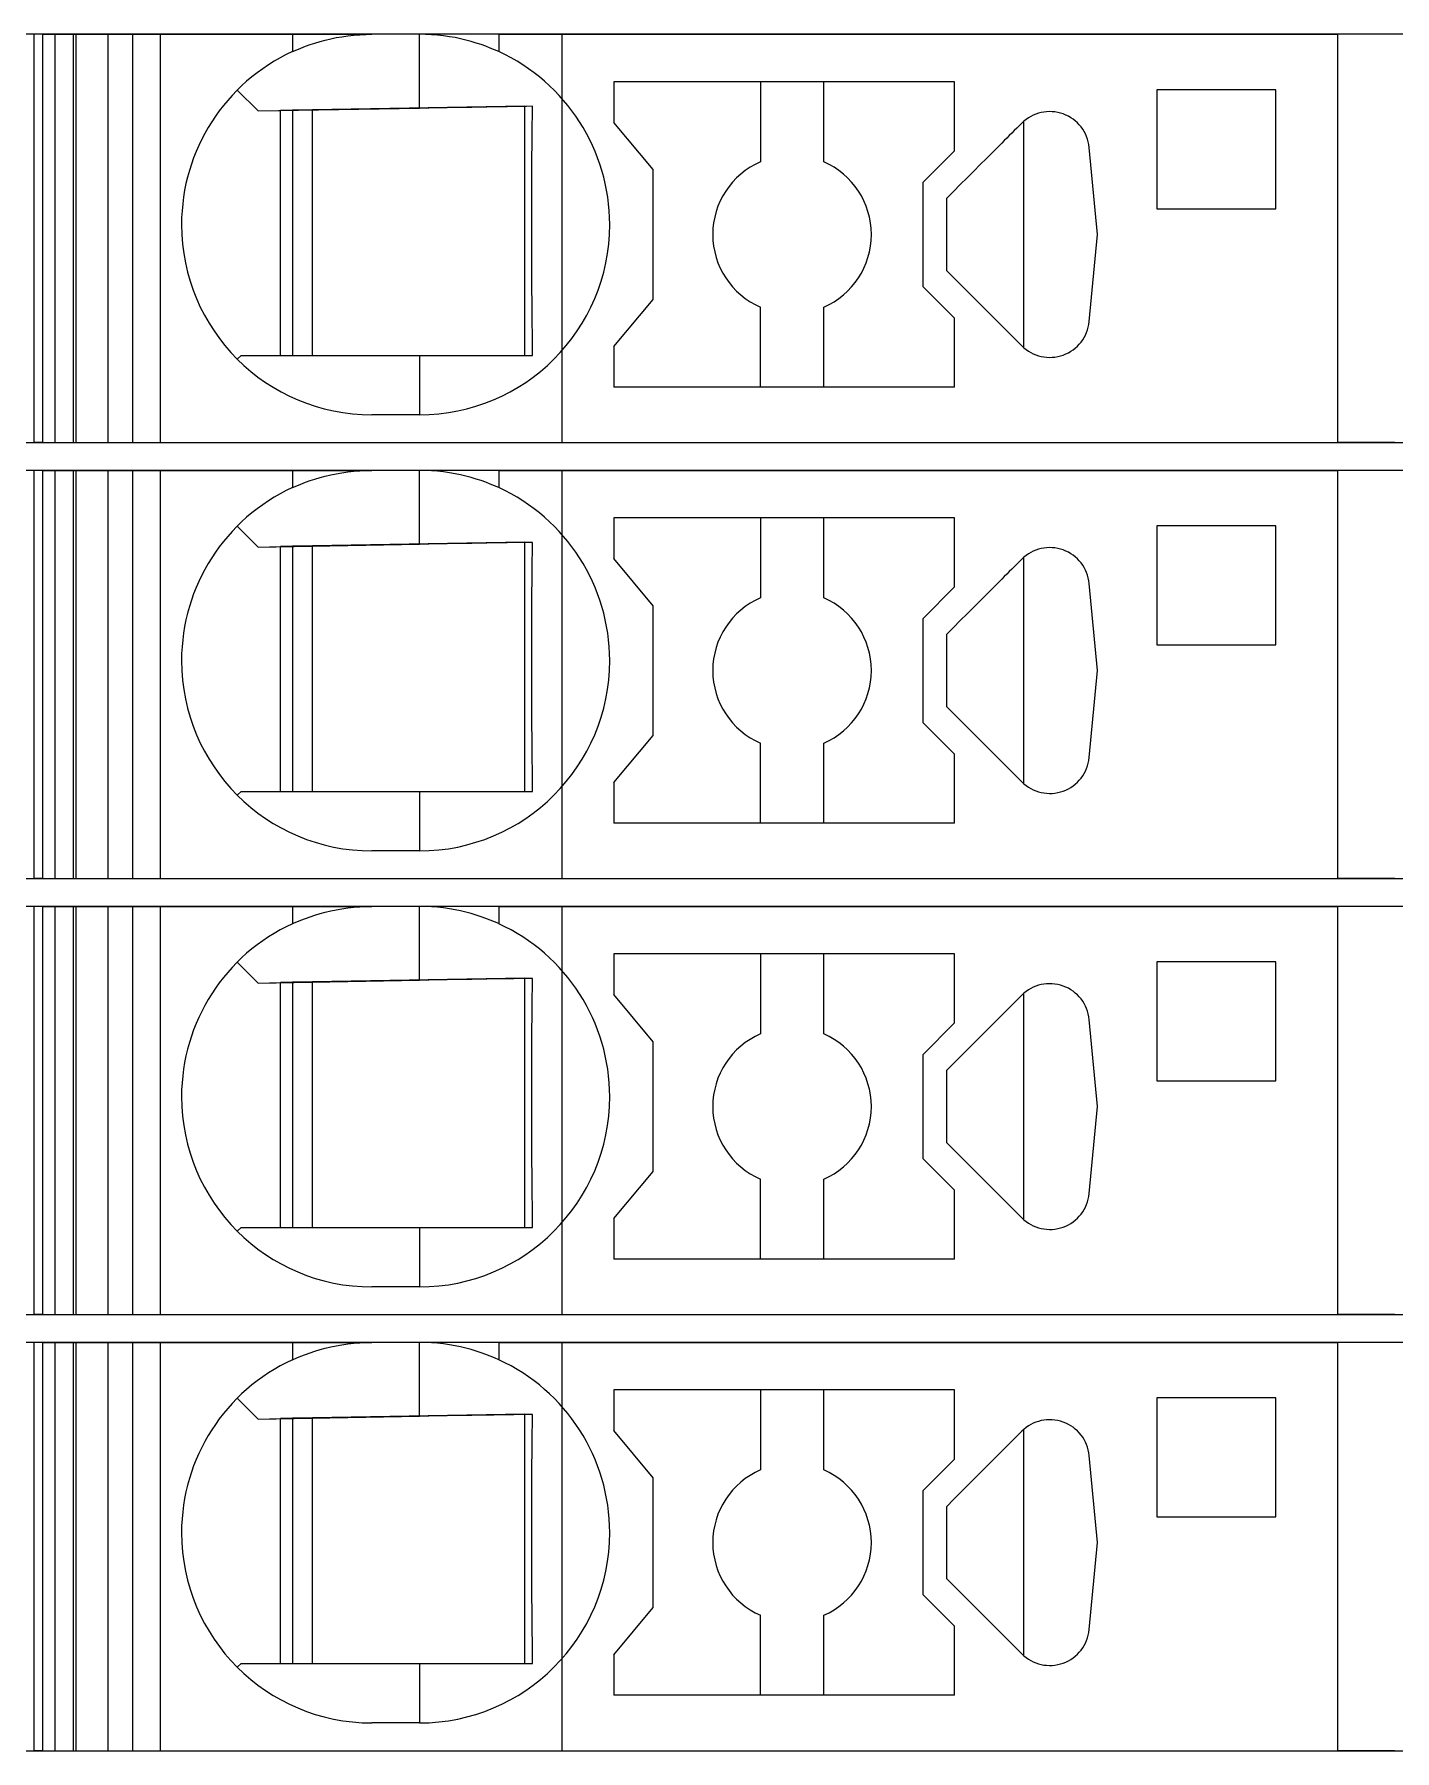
# Model space of a CAD drawing. Header units: millimetres. Extents: x 0 to 1680, y 0 to 1188.
# Drawn here: x 919.89 to 937.05, y 501.85 to 523.5 of the extents above; entities that cross this region are included whole.
import ezdxf
from ezdxf.enums import TextEntityAlignment as Align

# ---------------------------------------------------------------- set-up
doc = ezdxf.new("R2010")
doc.units = ezdxf.units.MM
for name, color, linetype, lineweight in [('EPLAN309', 5, 'Continuous', 5), ('EPLAN493', 5, 'Continuous', 5), ('MAIN-1', 7, 'Continuous', 5), ('MAIN-2', 7, 'Continuous', 5)]:
    doc.layers.add(name, color=color, linetype=linetype, lineweight=lineweight)
doc.styles.add('Tahoma', font='')
doc.styles.get('Tahoma').set_extended_font_data('Tahoma')

# ---------------------------------------------------------------- blocks, each defined once
blk = doc.blocks.new('EPLSYM_LibrarySPECIAL_Symbol12_Variant0_Placement8_18')
at = {"layer": 'EPLAN309', "lineweight": 13, "ltscale": 16}
blk.add_lwpolyline([(0, -5.15), (68.15, -5.15), (68.15, 0), (0, 0)], close=True, dxfattribs=at)
at = {"layer": 'EPLAN493', "color": 5, "style": 'Tahoma'}
blk.add_attdef('17_20450', text='', height=2.3478, dxfattribs=at).set_placement((0, -21.83478), align=Align.MIDDLE_RIGHT)
blk = doc.blocks.new('EPLSYM_LibrarySPECIAL_Symbol12_Variant0_Placement8_19')
at = {"layer": 'EPLAN309', "lineweight": 13, "ltscale": 16}
blk.add_lwpolyline([(0, -5.15), (68.15, -5.15), (68.15, 0), (0, 0)], close=True, dxfattribs=at)
at = {"layer": 'EPLAN493', "color": 5, "style": 'Tahoma'}
blk.add_attdef('17_20450', text='', height=2.3478, dxfattribs=at).set_placement((0, -21.83478), align=Align.MIDDLE_RIGHT)
blk = doc.blocks.new('EPLSYM_LibrarySPECIAL_Symbol12_Variant0_Placement8_20')
at = {"layer": 'EPLAN309', "lineweight": 13, "ltscale": 16}
blk.add_lwpolyline([(0, -5.15), (68.15, -5.15), (68.15, 0), (0, 0)], close=True, dxfattribs=at)
at = {"layer": 'EPLAN493', "color": 5, "style": 'Tahoma'}
blk.add_attdef('17_20450', text='', height=2.3478, dxfattribs=at).set_placement((0, -21.83478), align=Align.MIDDLE_RIGHT)
blk = doc.blocks.new('EPLSYM_LibrarySPECIAL_Symbol12_Variant0_Placement8_21')
at = {"layer": 'EPLAN309', "lineweight": 13, "ltscale": 16}
blk.add_lwpolyline([(0, -5.15), (68.15, -5.15), (68.15, 0), (0, 0)], close=True, dxfattribs=at)
at = {"layer": 'EPLAN493', "color": 5, "style": 'Tahoma'}
blk.add_attdef('17_20450', text='', height=2.3478, dxfattribs=at).set_placement((0, -21.83478), align=Align.MIDDLE_RIGHT)

msp = doc.modelspace()

# ---------------------------------------------------------------- linework, layer by layer
at = {"layer": 'MAIN-1'}
for p, q in [((920.001, 523.5), (919.893, 523.5)), ((919.893, 518.35), (919.893, 523.5)), ((920.001, 523.5), (923.15, 523.5)), ((920.001, 518.35), (920.001, 523.5)), ((923.15, 523.5), (924.15, 523.5)), ((923.15, 523.5), (923.15, 523.282)), ((923.997, 523.495), (924.073, 523.499)), ((924.073, 523.499), (924.15, 523.5)), ((924.75, 523.5), (924.15, 523.5)), ((924.827, 523.499), (924.75, 523.5)), ((925.75, 523.5), (924.75, 523.5)), ((924.75, 522.568), (924.75, 523.5)), ((924.903, 523.495), (924.827, 523.499)), ((925.75, 523.5), (936.332, 523.5)), ((925.75, 523.5), (925.75, 523.282)), ((937.05, 523.5), (936.332, 523.5)), ((936.332, 518.35), (936.332, 523.5)), ((923.15, 523.282), (923.202, 523.305)), ((923.202, 523.305), (923.256, 523.327)), ((923.256, 523.327), (923.313, 523.349)), ((923.313, 523.349), (923.372, 523.37)), ((923.372, 523.37), (923.433, 523.39)), ((923.433, 523.39), (923.497, 523.409)), ((923.497, 523.409), (923.563, 523.427)), ((923.563, 523.427), (923.631, 523.443)), ((923.631, 523.443), (923.701, 523.458)), ((923.701, 523.458), (923.772, 523.47)), ((923.772, 523.47), (923.846, 523.481)), ((923.846, 523.481), (923.921, 523.489)), ((923.921, 523.489), (923.997, 523.495)), ((924.979, 523.489), (924.903, 523.495)), ((925.054, 523.481), (924.979, 523.489)), ((925.128, 523.47), (925.054, 523.481)), ((925.199, 523.458), (925.128, 523.47)), ((925.269, 523.443), (925.199, 523.458)), ((925.337, 523.427), (925.269, 523.443)), ((925.403, 523.409), (925.337, 523.427)), ((925.467, 523.39), (925.403, 523.409)), ((925.528, 523.37), (925.467, 523.39)), ((925.587, 523.349), (925.528, 523.37)), ((925.644, 523.327), (925.587, 523.349)), ((925.698, 523.305), (925.644, 523.327)), ((925.75, 523.282), (925.698, 523.305)), ((927.2, 522.9), (927.2, 522.389)), ((931.5, 522.9), (927.2, 522.9)), ((929.05, 522.9), (929.05, 521.892)), ((929.85, 521.892), (929.85, 522.9)), ((931.5, 522.029), (931.5, 522.9)), ((922.453, 522.797), (922.717, 522.533)), ((934.05, 522.8), (934.05, 521.3)), ((935.55, 522.8), (934.05, 522.8)), ((935.55, 521.3), (935.55, 522.8)), ((922.717, 522.533), (924.75, 522.568)), ((923, 519.45), (923, 522.538)), ((923.15, 522.54), (923.15, 519.45)), ((923.4, 519.45), (923.4, 522.545)), ((924.87, 522.57), (924.75, 522.568)), ((924.987, 522.572), (924.87, 522.57)), ((925.1, 522.574), (924.987, 522.572)), ((925.209, 522.576), (925.1, 522.574)), ((925.313, 522.578), (925.209, 522.576)), ((925.412, 522.579), (925.313, 522.578)), ((925.507, 522.581), (925.412, 522.579)), ((925.599, 522.583), (925.507, 522.581)), ((925.688, 522.584), (925.599, 522.583)), ((925.774, 522.586), (925.688, 522.584)), ((925.858, 522.587), (925.774, 522.586)), ((925.94, 522.588), (925.858, 522.587)), ((926.02, 522.59), (925.94, 522.588)), ((926.099, 522.591), (926.02, 522.59)), ((926.079, 519.45), (926.079, 522.591)), ((926.176, 522.592), (926.099, 522.591)), ((926.174, 522.377), (926.175, 522.45)), ((926.175, 522.45), (926.176, 522.522)), ((926.176, 522.522), (926.176, 522.592)), ((926.172, 522.149), (926.173, 522.227)), ((926.173, 522.303), (926.174, 522.377)), ((926.173, 522.227), (926.173, 522.303)), ((927.7, 521.793), (927.2, 522.389)), ((932.19, 522.222), (932.158, 522.191)), ((932.221, 522.253), (932.19, 522.222)), ((932.252, 522.285), (932.221, 522.253)), ((932.284, 522.316), (932.252, 522.285)), ((932.315, 522.347), (932.284, 522.316)), ((932.346, 522.379), (932.315, 522.347)), ((932.367, 522.398), (932.367, 519.552)), ((926.17, 521.988), (926.171, 522.07)), ((926.17, 521.904), (926.17, 521.988)), ((926.171, 522.07), (926.172, 522.149)), ((931.1, 521.629), (931.5, 522.029)), ((931.983, 522.015), (931.943, 521.975)), ((932.021, 522.053), (931.983, 522.015)), ((932.058, 522.09), (932.021, 522.053)), ((932.094, 522.126), (932.058, 522.09)), ((932.127, 522.159), (932.094, 522.126)), ((932.158, 522.191), (932.127, 522.159)), ((933.302, 520.975), (933.198, 522.072)), ((926.169, 521.817), (926.17, 521.904)), ((926.169, 521.726), (926.169, 521.817)), ((927.7, 520.157), (927.7, 521.793)), ((931.742, 521.774), (931.658, 521.69)), ((931.823, 521.856), (931.742, 521.774)), ((931.902, 521.934), (931.823, 521.856)), ((931.943, 521.975), (931.902, 521.934)), ((926.168, 521.632), (926.169, 521.726)), ((926.168, 521.534), (926.168, 521.632)), ((931.1, 521.629), (931.1, 520.321)), ((931.572, 521.604), (931.486, 521.518)), ((931.658, 521.69), (931.572, 521.604)), ((926.167, 521.431), (926.168, 521.534)), ((926.167, 521.324), (926.167, 521.431)), ((931.486, 521.518), (931.4, 521.432)), ((931.4, 521.302), (931.4, 521.432)), ((926.167, 521.213), (926.167, 521.324)), ((926.167, 521.1), (926.167, 521.213)), ((931.4, 521.171), (931.4, 521.302)), ((931.4, 521.04), (931.4, 521.171)), ((934.05, 521.3), (935.55, 521.3)), ((926.167, 520.979), (926.167, 521.1)), ((926.167, 520.861), (926.167, 520.979)), ((931.4, 520.91), (931.4, 521.04)), ((931.4, 520.779), (931.4, 520.91)), ((933.198, 519.878), (933.302, 520.975)), ((926.167, 520.747), (926.167, 520.861)), ((926.168, 520.638), (926.167, 520.747)), ((931.4, 520.648), (931.4, 520.779)), ((926.168, 520.534), (926.168, 520.638)), ((926.169, 520.434), (926.168, 520.534)), ((931.4, 520.518), (931.4, 520.648)), ((931.4, 520.518), (932.346, 519.571)), ((926.169, 520.339), (926.169, 520.434)), ((926.17, 520.248), (926.169, 520.339)), ((931.5, 519.921), (931.1, 520.321)), ((926.171, 520.159), (926.17, 520.248)), ((926.172, 520.073), (926.171, 520.159)), ((926.172, 519.99), (926.172, 520.073)), ((927.2, 519.561), (927.7, 520.157)), ((929.05, 519.05), (929.05, 520.058)), ((929.85, 519.05), (929.85, 520.058)), ((926.173, 519.908), (926.172, 519.99)), ((926.174, 519.829), (926.173, 519.908)), ((926.175, 519.75), (926.174, 519.829)), ((931.5, 519.05), (931.5, 519.921)), ((926.176, 519.674), (926.175, 519.75)), ((926.176, 519.598), (926.176, 519.674)), ((922.5, 519.45), (922.453, 519.403)), ((922.5, 519.45), (924.75, 519.45)), ((924.75, 519.45), (924.842, 519.45)), ((924.75, 519.45), (924.75, 518.7)), ((924.842, 519.45), (924.933, 519.45)), ((924.933, 519.45), (925.023, 519.45)), ((925.023, 519.45), (925.11, 519.45)), ((925.11, 519.45), (925.195, 519.45)), ((925.195, 519.45), (925.278, 519.45)), ((925.278, 519.45), (925.358, 519.45)), ((925.358, 519.45), (925.436, 519.45)), ((925.436, 519.45), (925.511, 519.45)), ((925.511, 519.45), (925.585, 519.45)), ((925.585, 519.45), (925.657, 519.45)), ((925.657, 519.45), (925.726, 519.45)), ((925.726, 519.45), (925.795, 519.45)), ((925.795, 519.45), (925.861, 519.45)), ((925.861, 519.45), (925.927, 519.45)), ((925.927, 519.45), (925.991, 519.45)), ((925.991, 519.45), (926.055, 519.45)), ((926.055, 519.45), (926.117, 519.45)), ((926.117, 519.45), (926.178, 519.45)), ((926.177, 519.524), (926.176, 519.598)), ((926.178, 519.45), (926.177, 519.524)), ((927.2, 519.561), (927.2, 519.05)), ((931.5, 519.05), (927.2, 519.05)), ((924.75, 518.7), (924.15, 518.7)), ((920.001, 518.35), (919.893, 518.35)), ((920.001, 518.35), (936.332, 518.35)), ((937.05, 518.35), (936.332, 518.35)), ((920.001, 518), (919.893, 518)), ((919.893, 512.85), (919.893, 518)), ((920.001, 518), (923.15, 518)), ((920.001, 512.85), (920.001, 518)), ((923.15, 518), (924.15, 518)), ((923.15, 518), (923.15, 517.782)), ((923.313, 517.849), (923.372, 517.87)), ((923.372, 517.87), (923.433, 517.89)), ((923.433, 517.89), (923.497, 517.909)), ((923.497, 517.909), (923.563, 517.927)), ((923.563, 517.927), (923.631, 517.943)), ((923.631, 517.943), (923.701, 517.958)), ((923.701, 517.958), (923.772, 517.97)), ((923.772, 517.97), (923.846, 517.981)), ((923.846, 517.981), (923.921, 517.989)), ((923.921, 517.989), (923.997, 517.995)), ((923.997, 517.995), (924.073, 517.999)), ((924.073, 517.999), (924.15, 518)), ((924.75, 518), (924.15, 518)), ((924.827, 517.999), (924.75, 518)), ((925.75, 518), (924.75, 518)), ((924.75, 517.068), (924.75, 518)), ((924.903, 517.995), (924.827, 517.999)), ((924.979, 517.989), (924.903, 517.995)), ((925.054, 517.981), (924.979, 517.989)), ((925.128, 517.97), (925.054, 517.981)), ((925.199, 517.958), (925.128, 517.97)), ((925.269, 517.943), (925.199, 517.958)), ((925.337, 517.927), (925.269, 517.943)), ((925.403, 517.909), (925.337, 517.927)), ((925.467, 517.89), (925.403, 517.909)), ((925.528, 517.87), (925.467, 517.89)), ((925.587, 517.849), (925.528, 517.87)), ((925.75, 518), (936.332, 518)), ((925.75, 518), (925.75, 517.782)), ((937.05, 518), (936.332, 518)), ((936.332, 512.85), (936.332, 518)), ((923.15, 517.782), (923.202, 517.805)), ((923.202, 517.805), (923.256, 517.827)), ((923.256, 517.827), (923.313, 517.849)), ((925.644, 517.827), (925.587, 517.849)), ((925.698, 517.805), (925.644, 517.827)), ((925.75, 517.782), (925.698, 517.805)), ((922.453, 517.297), (922.717, 517.033)), ((927.2, 517.4), (927.2, 516.889)), ((931.5, 517.4), (927.2, 517.4)), ((929.05, 517.4), (929.05, 516.392)), ((929.85, 516.392), (929.85, 517.4)), ((931.5, 516.529), (931.5, 517.4)), ((934.05, 517.3), (934.05, 515.8)), ((935.55, 517.3), (934.05, 517.3)), ((935.55, 515.8), (935.55, 517.3)), ((922.717, 517.033), (924.75, 517.068)), ((923, 513.95), (923, 517.038)), ((923.15, 517.04), (923.15, 513.95)), ((923.4, 513.95), (923.4, 517.045)), ((924.87, 517.07), (924.75, 517.068)), ((924.987, 517.072), (924.87, 517.07)), ((925.1, 517.074), (924.987, 517.072)), ((925.209, 517.076), (925.1, 517.074)), ((925.313, 517.078), (925.209, 517.076)), ((925.412, 517.079), (925.313, 517.078)), ((925.507, 517.081), (925.412, 517.079)), ((925.599, 517.083), (925.507, 517.081)), ((925.688, 517.084), (925.599, 517.083)), ((925.774, 517.086), (925.688, 517.084)), ((925.858, 517.087), (925.774, 517.086)), ((925.94, 517.088), (925.858, 517.087)), ((926.02, 517.09), (925.94, 517.088)), ((926.099, 517.091), (926.02, 517.09)), ((926.079, 513.95), (926.079, 517.091)), ((926.176, 517.092), (926.099, 517.091)), ((926.175, 516.95), (926.176, 517.022)), ((926.176, 517.022), (926.176, 517.092)), ((926.173, 516.803), (926.174, 516.877)), ((926.173, 516.727), (926.173, 516.803)), ((926.174, 516.877), (926.175, 516.95)), ((927.7, 516.293), (927.2, 516.889)), ((932.284, 516.816), (932.252, 516.785)), ((932.315, 516.847), (932.284, 516.816)), ((932.346, 516.879), (932.315, 516.847)), ((932.367, 516.898), (932.367, 514.052)), ((926.17, 516.488), (926.171, 516.57)), ((926.171, 516.57), (926.172, 516.649)), ((926.172, 516.649), (926.173, 516.727)), ((932.058, 516.59), (932.021, 516.553)), ((932.094, 516.626), (932.058, 516.59)), ((932.127, 516.659), (932.094, 516.626)), ((932.158, 516.691), (932.127, 516.659)), ((932.19, 516.722), (932.158, 516.691)), ((932.221, 516.753), (932.19, 516.722)), ((932.252, 516.785), (932.221, 516.753)), ((933.302, 515.475), (933.198, 516.572)), ((926.169, 516.317), (926.17, 516.404)), ((926.17, 516.404), (926.17, 516.488)), ((931.1, 516.129), (931.5, 516.529)), ((931.823, 516.356), (931.742, 516.274)), ((931.902, 516.434), (931.823, 516.356)), ((931.943, 516.475), (931.902, 516.434)), ((931.983, 516.515), (931.943, 516.475)), ((932.021, 516.553), (931.983, 516.515)), ((926.168, 516.132), (926.169, 516.226)), ((926.169, 516.226), (926.169, 516.317)), ((927.7, 514.657), (927.7, 516.293)), ((931.658, 516.19), (931.572, 516.104)), ((931.742, 516.274), (931.658, 516.19)), ((926.167, 515.931), (926.168, 516.034)), ((926.167, 515.824), (926.167, 515.931)), ((926.168, 516.034), (926.168, 516.132)), ((931.1, 516.129), (931.1, 514.821)), ((931.486, 516.018), (931.4, 515.932)), ((931.4, 515.802), (931.4, 515.932)), ((931.572, 516.104), (931.486, 516.018)), ((926.167, 515.713), (926.167, 515.824)), ((926.167, 515.6), (926.167, 515.713)), ((931.4, 515.671), (931.4, 515.802)), ((934.05, 515.8), (935.55, 515.8)), ((926.167, 515.479), (926.167, 515.6)), ((931.4, 515.54), (931.4, 515.671)), ((931.4, 515.41), (931.4, 515.54)), ((926.167, 515.361), (926.167, 515.479)), ((926.167, 515.247), (926.167, 515.361)), ((931.4, 515.279), (931.4, 515.41)), ((931.4, 515.148), (931.4, 515.279)), ((933.198, 514.378), (933.302, 515.475)), ((926.168, 515.138), (926.167, 515.247)), ((926.168, 515.034), (926.168, 515.138)), ((931.4, 515.018), (931.4, 515.148)), ((926.169, 514.934), (926.168, 515.034)), ((926.169, 514.839), (926.169, 514.934)), ((926.17, 514.748), (926.169, 514.839)), ((931.4, 515.018), (932.346, 514.071)), ((926.171, 514.659), (926.17, 514.748)), ((926.172, 514.573), (926.171, 514.659)), ((927.2, 514.061), (927.7, 514.657)), ((931.5, 514.421), (931.1, 514.821)), ((926.172, 514.49), (926.172, 514.573)), ((926.173, 514.408), (926.172, 514.49)), ((926.174, 514.329), (926.173, 514.408)), ((929.05, 513.55), (929.05, 514.558)), ((929.85, 513.55), (929.85, 514.558)), ((931.5, 513.55), (931.5, 514.421)), ((926.175, 514.25), (926.174, 514.329)), ((926.176, 514.174), (926.175, 514.25)), ((926.176, 514.098), (926.176, 514.174)), ((926.177, 514.024), (926.176, 514.098)), ((926.178, 513.95), (926.177, 514.024)), ((927.2, 514.061), (927.2, 513.55)), ((922.5, 513.95), (922.453, 513.903)), ((922.5, 513.95), (924.75, 513.95)), ((924.75, 513.95), (924.842, 513.95)), ((924.75, 513.95), (924.75, 513.2)), ((924.842, 513.95), (924.933, 513.95)), ((924.933, 513.95), (925.023, 513.95)), ((925.023, 513.95), (925.11, 513.95)), ((925.11, 513.95), (925.195, 513.95)), ((925.195, 513.95), (925.278, 513.95)), ((925.278, 513.95), (925.358, 513.95)), ((925.358, 513.95), (925.436, 513.95)), ((925.436, 513.95), (925.511, 513.95)), ((925.511, 513.95), (925.585, 513.95)), ((925.585, 513.95), (925.657, 513.95)), ((925.657, 513.95), (925.726, 513.95)), ((925.726, 513.95), (925.795, 513.95)), ((925.795, 513.95), (925.861, 513.95)), ((925.861, 513.95), (925.927, 513.95)), ((925.927, 513.95), (925.991, 513.95)), ((925.991, 513.95), (926.055, 513.95)), ((926.055, 513.95), (926.117, 513.95)), ((926.117, 513.95), (926.178, 513.95)), ((931.5, 513.55), (927.2, 513.55)), ((924.75, 513.2), (924.15, 513.2)), ((920.001, 512.85), (919.893, 512.85)), ((920.001, 512.85), (936.332, 512.85)), ((937.05, 512.85), (936.332, 512.85)), ((920.001, 512.5), (919.893, 512.5)), ((919.893, 507.35), (919.893, 512.5)), ((920.001, 512.5), (923.15, 512.5)), ((920.001, 507.35), (920.001, 512.5)), ((923.15, 512.5), (924.15, 512.5)), ((923.15, 512.5), (923.15, 512.282)), ((923.631, 512.443), (923.701, 512.458)), ((923.701, 512.458), (923.772, 512.47)), ((923.772, 512.47), (923.846, 512.481)), ((923.846, 512.481), (923.921, 512.489)), ((923.921, 512.489), (923.997, 512.495)), ((923.997, 512.495), (924.073, 512.499)), ((924.073, 512.499), (924.15, 512.5)), ((924.75, 512.5), (924.15, 512.5)), ((924.827, 512.499), (924.75, 512.5)), ((925.75, 512.5), (924.75, 512.5)), ((924.75, 511.568), (924.75, 512.5)), ((924.903, 512.495), (924.827, 512.499)), ((924.979, 512.489), (924.903, 512.495)), ((925.054, 512.481), (924.979, 512.489)), ((925.128, 512.47), (925.054, 512.481)), ((925.199, 512.458), (925.128, 512.47)), ((925.269, 512.443), (925.199, 512.458)), ((925.75, 512.5), (936.332, 512.5)), ((925.75, 512.5), (925.75, 512.282)), ((937.05, 512.5), (936.332, 512.5)), ((936.332, 507.35), (936.332, 512.5)), ((923.15, 512.282), (923.202, 512.305)), ((923.202, 512.305), (923.256, 512.327)), ((923.256, 512.327), (923.313, 512.349)), ((923.313, 512.349), (923.372, 512.37)), ((923.372, 512.37), (923.433, 512.39)), ((923.433, 512.39), (923.497, 512.409)), ((923.497, 512.409), (923.563, 512.427)), ((923.563, 512.427), (923.631, 512.443)), ((925.337, 512.427), (925.269, 512.443)), ((925.403, 512.409), (925.337, 512.427)), ((925.467, 512.39), (925.403, 512.409)), ((925.528, 512.37), (925.467, 512.39)), ((925.587, 512.349), (925.528, 512.37)), ((925.644, 512.327), (925.587, 512.349)), ((925.698, 512.305), (925.644, 512.327)), ((925.75, 512.282), (925.698, 512.305)), ((927.2, 511.9), (927.2, 511.389)), ((931.5, 511.9), (927.2, 511.9)), ((929.05, 511.9), (929.05, 510.892)), ((929.85, 510.892), (929.85, 511.9)), ((931.5, 511.029), (931.5, 511.9)), ((922.453, 511.797), (922.717, 511.533)), ((926.02, 511.59), (925.94, 511.588)), ((926.099, 511.591), (926.02, 511.59)), ((926.079, 508.45), (926.079, 511.591)), ((926.176, 511.592), (926.099, 511.591)), ((926.176, 511.522), (926.176, 511.592)), ((934.05, 511.8), (934.05, 510.3)), ((935.55, 511.8), (934.05, 511.8)), ((935.55, 510.3), (935.55, 511.8)), ((922.717, 511.533), (924.75, 511.568)), ((923, 508.45), (923, 511.538)), ((923.15, 511.54), (923.15, 508.45)), ((923.4, 508.45), (923.4, 511.545)), ((924.87, 511.57), (924.75, 511.568)), ((924.987, 511.572), (924.87, 511.57)), ((925.1, 511.574), (924.987, 511.572)), ((925.209, 511.576), (925.1, 511.574)), ((925.313, 511.578), (925.209, 511.576)), ((925.412, 511.579), (925.313, 511.578)), ((925.507, 511.581), (925.412, 511.579)), ((925.599, 511.583), (925.507, 511.581)), ((925.688, 511.584), (925.599, 511.583)), ((925.774, 511.586), (925.688, 511.584)), ((925.858, 511.587), (925.774, 511.586)), ((925.94, 511.588), (925.858, 511.587)), ((926.173, 511.303), (926.174, 511.377)), ((926.174, 511.377), (926.175, 511.45)), ((926.175, 511.45), (926.176, 511.522)), ((927.7, 510.793), (927.2, 511.389)), ((932.346, 511.379), (932.315, 511.347)), ((932.367, 511.398), (932.367, 508.552)), ((926.172, 511.149), (926.173, 511.227)), ((926.173, 511.227), (926.173, 511.303)), ((932.127, 511.159), (932.094, 511.126)), ((932.158, 511.191), (932.127, 511.159)), ((932.19, 511.222), (932.158, 511.191)), ((932.221, 511.253), (932.19, 511.222)), ((932.252, 511.285), (932.221, 511.253)), ((932.284, 511.316), (932.252, 511.285)), ((932.315, 511.347), (932.284, 511.316)), ((926.17, 510.988), (926.171, 511.07)), ((926.17, 510.904), (926.17, 510.988)), ((926.171, 511.07), (926.172, 511.149)), ((931.1, 510.629), (931.5, 511.029)), ((931.943, 510.975), (931.902, 510.934)), ((931.983, 511.015), (931.943, 510.975)), ((932.021, 511.053), (931.983, 511.015)), ((932.058, 511.09), (932.021, 511.053)), ((932.094, 511.126), (932.058, 511.09)), ((933.302, 509.975), (933.198, 511.072)), ((926.168, 510.632), (926.169, 510.726)), ((926.169, 510.817), (926.17, 510.904)), ((926.169, 510.726), (926.169, 510.817)), ((927.7, 509.157), (927.7, 510.793)), ((931.742, 510.774), (931.658, 510.69)), ((931.823, 510.856), (931.742, 510.774)), ((931.902, 510.934), (931.823, 510.856)), ((926.167, 510.431), (926.168, 510.534)), ((926.168, 510.534), (926.168, 510.632)), ((931.1, 510.629), (931.1, 509.321)), ((931.486, 510.518), (931.4, 510.432)), ((931.572, 510.604), (931.486, 510.518)), ((931.658, 510.69), (931.572, 510.604)), ((926.167, 510.324), (926.167, 510.431)), ((926.167, 510.213), (926.167, 510.324)), ((931.4, 510.302), (931.4, 510.432)), ((931.4, 510.171), (931.4, 510.302)), ((934.05, 510.3), (935.55, 510.3)), ((926.167, 510.1), (926.167, 510.213)), ((926.167, 509.979), (926.167, 510.1)), ((931.4, 510.04), (931.4, 510.171)), ((926.167, 509.861), (926.167, 509.979)), ((926.167, 509.747), (926.167, 509.861)), ((931.4, 509.91), (931.4, 510.04)), ((931.4, 509.779), (931.4, 509.91)), ((933.198, 508.878), (933.302, 509.975)), ((926.168, 509.638), (926.167, 509.747)), ((931.4, 509.648), (931.4, 509.779)), ((931.4, 509.518), (931.4, 509.648)), ((926.168, 509.534), (926.168, 509.638)), ((926.169, 509.434), (926.168, 509.534)), ((926.169, 509.339), (926.169, 509.434)), ((931.4, 509.518), (932.346, 508.571)), ((926.17, 509.248), (926.169, 509.339)), ((926.171, 509.159), (926.17, 509.248)), ((931.5, 508.921), (931.1, 509.321)), ((926.172, 509.073), (926.171, 509.159)), ((926.172, 508.99), (926.172, 509.073)), ((927.2, 508.561), (927.7, 509.157)), ((929.05, 508.05), (929.05, 509.058)), ((929.85, 508.05), (929.85, 509.058)), ((926.173, 508.908), (926.172, 508.99)), ((926.174, 508.829), (926.173, 508.908)), ((926.175, 508.75), (926.174, 508.829)), ((931.5, 508.05), (931.5, 508.921)), ((926.176, 508.674), (926.175, 508.75)), ((926.176, 508.598), (926.176, 508.674)), ((926.177, 508.524), (926.176, 508.598)), ((927.2, 508.561), (927.2, 508.05)), ((922.5, 508.45), (922.453, 508.403)), ((922.5, 508.45), (924.75, 508.45)), ((924.75, 508.45), (924.842, 508.45)), ((924.75, 508.45), (924.75, 507.7)), ((924.842, 508.45), (924.933, 508.45)), ((924.933, 508.45), (925.023, 508.45)), ((925.023, 508.45), (925.11, 508.45)), ((925.11, 508.45), (925.195, 508.45)), ((925.195, 508.45), (925.278, 508.45)), ((925.278, 508.45), (925.358, 508.45)), ((925.358, 508.45), (925.436, 508.45)), ((925.436, 508.45), (925.511, 508.45)), ((925.511, 508.45), (925.585, 508.45)), ((925.585, 508.45), (925.657, 508.45)), ((925.657, 508.45), (925.726, 508.45)), ((925.726, 508.45), (925.795, 508.45)), ((925.795, 508.45), (925.861, 508.45)), ((925.861, 508.45), (925.927, 508.45)), ((925.927, 508.45), (925.991, 508.45)), ((925.991, 508.45), (926.055, 508.45)), ((926.055, 508.45), (926.117, 508.45)), ((926.117, 508.45), (926.178, 508.45)), ((926.178, 508.45), (926.177, 508.524)), ((931.5, 508.05), (927.2, 508.05)), ((924.75, 507.7), (924.15, 507.7)), ((920.001, 507.35), (919.893, 507.35)), ((920.001, 507.35), (936.332, 507.35)), ((937.05, 507.35), (936.332, 507.35)), ((920.001, 507), (919.893, 507)), ((919.893, 501.85), (919.893, 507)), ((920.001, 507), (923.15, 507)), ((920.001, 501.85), (920.001, 507)), ((923.15, 507), (924.15, 507)), ((923.15, 507), (923.15, 506.782)), ((923.202, 506.805), (923.256, 506.827)), ((923.256, 506.827), (923.313, 506.849)), ((923.313, 506.849), (923.372, 506.87)), ((923.372, 506.87), (923.433, 506.89)), ((923.433, 506.89), (923.497, 506.909)), ((923.497, 506.909), (923.563, 506.927)), ((923.563, 506.927), (923.631, 506.943)), ((923.631, 506.943), (923.701, 506.958)), ((923.701, 506.958), (923.772, 506.97)), ((923.772, 506.97), (923.846, 506.981)), ((923.846, 506.981), (923.921, 506.989)), ((923.921, 506.989), (923.997, 506.995)), ((923.997, 506.995), (924.073, 506.999)), ((924.073, 506.999), (924.15, 507)), ((924.75, 507), (924.15, 507)), ((924.827, 506.999), (924.75, 507)), ((925.75, 507), (924.75, 507)), ((924.75, 506.068), (924.75, 507)), ((924.903, 506.995), (924.827, 506.999)), ((924.979, 506.989), (924.903, 506.995)), ((925.054, 506.981), (924.979, 506.989)), ((925.128, 506.97), (925.054, 506.981)), ((925.199, 506.958), (925.128, 506.97)), ((925.269, 506.943), (925.199, 506.958)), ((925.337, 506.927), (925.269, 506.943)), ((925.403, 506.909), (925.337, 506.927)), ((925.467, 506.89), (925.403, 506.909)), ((925.528, 506.87), (925.467, 506.89)), ((925.587, 506.849), (925.528, 506.87)), ((925.644, 506.827), (925.587, 506.849)), ((925.698, 506.805), (925.644, 506.827)), ((925.75, 507), (936.332, 507)), ((925.75, 507), (925.75, 506.782)), ((937.05, 507), (936.332, 507)), ((936.332, 501.85), (936.332, 507)), ((923.15, 506.782), (923.202, 506.805)), ((925.75, 506.782), (925.698, 506.805)), ((927.2, 506.4), (927.2, 505.889)), ((931.5, 506.4), (927.2, 506.4)), ((929.05, 506.4), (929.05, 505.392)), ((929.85, 505.392), (929.85, 506.4)), ((931.5, 505.529), (931.5, 506.4)), ((922.453, 506.297), (922.717, 506.033)), ((934.05, 506.3), (934.05, 504.8)), ((935.55, 506.3), (934.05, 506.3)), ((935.55, 504.8), (935.55, 506.3)), ((922.717, 506.033), (924.75, 506.068)), ((923, 502.95), (923, 506.038)), ((923.15, 506.04), (923.15, 502.95)), ((923.4, 502.95), (923.4, 506.045)), ((924.87, 506.07), (924.75, 506.068)), ((924.987, 506.072), (924.87, 506.07)), ((925.1, 506.074), (924.987, 506.072)), ((925.209, 506.076), (925.1, 506.074)), ((925.313, 506.078), (925.209, 506.076)), ((925.412, 506.079), (925.313, 506.078)), ((925.507, 506.081), (925.412, 506.079)), ((925.599, 506.083), (925.507, 506.081)), ((925.688, 506.084), (925.599, 506.083)), ((925.774, 506.086), (925.688, 506.084)), ((925.858, 506.087), (925.774, 506.086)), ((925.94, 506.088), (925.858, 506.087)), ((926.02, 506.09), (925.94, 506.088)), ((926.099, 506.091), (926.02, 506.09)), ((926.079, 502.95), (926.079, 506.091)), ((926.176, 506.092), (926.099, 506.091)), ((926.175, 505.95), (926.176, 506.022)), ((926.176, 506.022), (926.176, 506.092)), ((926.173, 505.803), (926.174, 505.877)), ((926.173, 505.727), (926.173, 505.803)), ((926.174, 505.877), (926.175, 505.95)), ((927.7, 505.293), (927.2, 505.889)), ((932.221, 505.753), (932.19, 505.722)), ((932.252, 505.785), (932.221, 505.753)), ((932.284, 505.816), (932.252, 505.785)), ((932.315, 505.847), (932.284, 505.816)), ((932.346, 505.879), (932.315, 505.847)), ((932.367, 505.898), (932.367, 503.052)), ((926.17, 505.488), (926.171, 505.57)), ((926.171, 505.57), (926.172, 505.649)), ((926.172, 505.649), (926.173, 505.727)), ((931.1, 505.129), (931.5, 505.529)), ((932.021, 505.553), (931.983, 505.515)), ((932.058, 505.59), (932.021, 505.553)), ((932.094, 505.626), (932.058, 505.59)), ((932.127, 505.659), (932.094, 505.626)), ((932.158, 505.691), (932.127, 505.659)), ((932.19, 505.722), (932.158, 505.691)), ((933.302, 504.475), (933.198, 505.572)), ((926.169, 505.317), (926.17, 505.404)), ((926.169, 505.226), (926.169, 505.317)), ((926.17, 505.404), (926.17, 505.488)), ((931.823, 505.356), (931.742, 505.274)), ((931.902, 505.434), (931.823, 505.356)), ((931.943, 505.475), (931.902, 505.434)), ((931.983, 505.515), (931.943, 505.475)), ((926.168, 505.132), (926.169, 505.226)), ((926.168, 505.034), (926.168, 505.132)), ((927.7, 503.657), (927.7, 505.293)), ((931.1, 505.129), (931.1, 503.821)), ((931.572, 505.104), (931.486, 505.018)), ((931.658, 505.19), (931.572, 505.104)), ((931.742, 505.274), (931.658, 505.19)), ((926.167, 504.931), (926.168, 505.034)), ((926.167, 504.824), (926.167, 504.931)), ((931.486, 505.018), (931.4, 504.932)), ((931.4, 504.802), (931.4, 504.932)), ((926.167, 504.713), (926.167, 504.824)), ((926.167, 504.6), (926.167, 504.713)), ((931.4, 504.671), (931.4, 504.802)), ((931.4, 504.54), (931.4, 504.671)), ((934.05, 504.8), (935.55, 504.8)), ((926.167, 504.479), (926.167, 504.6)), ((926.167, 504.361), (926.167, 504.479)), ((931.4, 504.41), (931.4, 504.54)), ((933.198, 503.378), (933.302, 504.475)), ((926.167, 504.247), (926.167, 504.361)), ((926.168, 504.138), (926.167, 504.247)), ((931.4, 504.279), (931.4, 504.41)), ((931.4, 504.148), (931.4, 504.279)), ((926.168, 504.034), (926.168, 504.138)), ((926.169, 503.934), (926.168, 504.034)), ((931.4, 504.018), (931.4, 504.148)), ((931.4, 504.018), (932.346, 503.071)), ((926.169, 503.839), (926.169, 503.934)), ((926.17, 503.748), (926.169, 503.839)), ((931.5, 503.421), (931.1, 503.821)), ((926.171, 503.659), (926.17, 503.748)), ((926.172, 503.573), (926.171, 503.659)), ((927.2, 503.061), (927.7, 503.657)), ((926.172, 503.49), (926.172, 503.573)), ((926.173, 503.408), (926.172, 503.49)), ((926.174, 503.329), (926.173, 503.408)), ((929.05, 502.55), (929.05, 503.558)), ((929.85, 502.55), (929.85, 503.558)), ((931.5, 502.55), (931.5, 503.421)), ((926.175, 503.25), (926.174, 503.329)), ((926.176, 503.174), (926.175, 503.25)), ((926.176, 503.098), (926.176, 503.174)), ((922.5, 502.95), (922.453, 502.903)), ((922.5, 502.95), (924.75, 502.95)), ((924.75, 502.95), (924.842, 502.95)), ((924.75, 502.95), (924.75, 502.2)), ((924.842, 502.95), (924.933, 502.95)), ((924.933, 502.95), (925.023, 502.95)), ((925.023, 502.95), (925.11, 502.95)), ((925.11, 502.95), (925.195, 502.95)), ((925.195, 502.95), (925.278, 502.95)), ((925.278, 502.95), (925.358, 502.95)), ((925.358, 502.95), (925.436, 502.95)), ((925.436, 502.95), (925.511, 502.95)), ((925.511, 502.95), (925.585, 502.95)), ((925.585, 502.95), (925.657, 502.95)), ((925.657, 502.95), (925.726, 502.95)), ((925.726, 502.95), (925.795, 502.95)), ((925.795, 502.95), (925.861, 502.95)), ((925.861, 502.95), (925.927, 502.95)), ((925.927, 502.95), (925.991, 502.95)), ((925.991, 502.95), (926.055, 502.95)), ((926.055, 502.95), (926.117, 502.95)), ((926.117, 502.95), (926.178, 502.95)), ((926.177, 503.024), (926.176, 503.098)), ((926.178, 502.95), (926.177, 503.024)), ((927.2, 503.061), (927.2, 502.55)), ((931.5, 502.55), (927.2, 502.55)), ((924.75, 502.2), (924.15, 502.2)), ((920.001, 501.85), (919.893, 501.85)), ((920.001, 501.85), (936.332, 501.85)), ((937.05, 501.85), (936.332, 501.85))]:
    msp.add_line(p, q, dxfattribs=at)
for centre, radius, start, end in [((924.15, 521.1), 2.4, 114.6244, 180), ((924.75, 521.1), 2.4, 0, 65.3756), ((932.7, 522.025), 0.5, 5.4404, 135), ((929.45, 520.975), 1, 113.5782, 180), ((929.45, 520.975), 1, 0, 66.4218), ((924.15, 521.1), 2.4, 180, 270), ((924.75, 521.1), 2.4, 270, 0), ((929.45, 520.975), 1, 180, 246.4218), ((929.45, 520.975), 1, 293.5782, 0), ((932.7, 519.925), 0.5, 225, 354.5596), ((924.15, 515.6), 2.4, 114.6244, 180), ((924.75, 515.6), 2.4, 0, 65.3756), ((932.7, 516.525), 0.5, 5.4404, 135), ((929.45, 515.475), 1, 113.5782, 180), ((929.45, 515.475), 1, 0, 66.4218), ((924.15, 515.6), 2.4, 180, 270), ((924.75, 515.6), 2.4, 270, 0), ((929.45, 515.475), 1, 180, 246.4218), ((929.45, 515.475), 1, 293.5782, 0), ((932.7, 514.425), 0.5, 225, 354.5596), ((924.15, 510.1), 2.4, 114.6244, 180), ((924.75, 510.1), 2.4, 0, 65.3756), ((932.7, 511.025), 0.5, 5.4404, 135), ((929.45, 509.975), 1, 113.5782, 180), ((929.45, 509.975), 1, 0, 66.4218), ((924.15, 510.1), 2.4, 180, 270), ((924.75, 510.1), 2.4, 270, 0), ((929.45, 509.975), 1, 180, 246.4218), ((929.45, 509.975), 1, 293.5782, 0), ((932.7, 508.925), 0.5, 225, 354.5596), ((924.15, 504.6), 2.4, 114.6244, 180), ((924.75, 504.6), 2.4, 0, 65.3756), ((932.7, 505.525), 0.5, 5.4404, 135), ((929.45, 504.475), 1, 113.5782, 180), ((929.45, 504.475), 1, 0, 66.4218), ((924.15, 504.6), 2.4, 180, 270), ((924.75, 504.6), 2.4, 270, 0), ((929.45, 504.475), 1, 180, 246.4218), ((929.45, 504.475), 1, 293.5782, 0), ((932.7, 503.425), 0.5, 225, 354.5596)]:
    msp.add_arc(centre, radius, start, end, dxfattribs=at)
at = {"layer": 'MAIN-2'}
for p, q in [((920.15, 523.5), (920.15, 518.35)), ((920.389, 518.35), (920.389, 523.5)), ((920.417, 523.5), (920.417, 518.35)), ((920.82, 523.5), (920.82, 518.35)), ((921.136, 518.35), (921.136, 523.5)), ((921.481, 523.5), (921.481, 518.35)), ((926.55, 518.35), (926.55, 523.5)), ((922.717, 522.533), (923, 522.538)), ((923.15, 522.542), (923, 522.539)), ((923, 522.539), (923, 522.538)), ((923, 522.538), (923, 522.538)), ((923.4, 522.548), (923.15, 522.543)), ((923.15, 522.542), (923.15, 522.543)), ((923.15, 522.542), (923.15, 522.54)), ((923.4, 522.553), (926.079, 522.6)), ((923.4, 522.548), (923.4, 522.553)), ((923.4, 522.545), (923.4, 522.548)), ((926.079, 522.6), (926.176, 522.592)), ((926.079, 522.591), (926.079, 522.6)), ((923.15, 519.45), (923.15, 519.45)), ((923.4, 519.45), (923.4, 519.45)), ((920.15, 518), (920.15, 512.85)), ((920.389, 512.85), (920.389, 518)), ((920.417, 518), (920.417, 512.85)), ((920.82, 518), (920.82, 512.85)), ((921.136, 512.85), (921.136, 518)), ((921.481, 518), (921.481, 512.85)), ((926.55, 512.85), (926.55, 518)), ((922.717, 517.033), (923, 517.038)), ((923.15, 517.042), (923, 517.039)), ((923, 517.039), (923, 517.038)), ((923, 517.038), (923, 517.038)), ((923.4, 517.048), (923.15, 517.043)), ((923.15, 517.042), (923.15, 517.043)), ((923.15, 517.042), (923.15, 517.04)), ((923.4, 517.053), (926.079, 517.1)), ((923.4, 517.048), (923.4, 517.053)), ((923.4, 517.045), (923.4, 517.048)), ((926.079, 517.1), (926.176, 517.092)), ((926.079, 517.091), (926.079, 517.1)), ((923.15, 513.95), (923.15, 513.95)), ((923.4, 513.95), (923.4, 513.95)), ((920.15, 512.5), (920.15, 507.35)), ((920.389, 507.35), (920.389, 512.5)), ((920.417, 512.5), (920.417, 507.35)), ((920.82, 512.5), (920.82, 507.35)), ((921.136, 507.35), (921.136, 512.5)), ((921.481, 512.5), (921.481, 507.35)), ((926.55, 507.35), (926.55, 512.5)), ((923.4, 511.553), (926.079, 511.6)), ((926.079, 511.6), (926.176, 511.592)), ((926.079, 511.591), (926.079, 511.6)), ((922.717, 511.533), (923, 511.538)), ((923.15, 511.542), (923, 511.539)), ((923, 511.539), (923, 511.538)), ((923, 511.538), (923, 511.538)), ((923.4, 511.548), (923.15, 511.543)), ((923.15, 511.542), (923.15, 511.543)), ((923.15, 511.542), (923.15, 511.54)), ((923.4, 511.548), (923.4, 511.553)), ((923.4, 511.545), (923.4, 511.548)), ((923.15, 508.45), (923.15, 508.45)), ((923.4, 508.45), (923.4, 508.45)), ((920.15, 507), (920.15, 501.85)), ((920.389, 501.85), (920.389, 507)), ((920.417, 507), (920.417, 501.85)), ((920.82, 507), (920.82, 501.85)), ((921.136, 501.85), (921.136, 507)), ((921.481, 507), (921.481, 501.85)), ((926.55, 501.85), (926.55, 507)), ((922.717, 506.033), (923, 506.038)), ((923.15, 506.042), (923, 506.039)), ((923, 506.039), (923, 506.038)), ((923, 506.038), (923, 506.038)), ((923.4, 506.048), (923.15, 506.043)), ((923.15, 506.042), (923.15, 506.043)), ((923.15, 506.042), (923.15, 506.04)), ((923.4, 506.053), (926.079, 506.1)), ((923.4, 506.048), (923.4, 506.053)), ((923.4, 506.045), (923.4, 506.048)), ((926.079, 506.1), (926.176, 506.092)), ((926.079, 506.091), (926.079, 506.1)), ((923.15, 502.95), (923.15, 502.95)), ((923.4, 502.95), (923.4, 502.95))]:
    msp.add_line(p, q, dxfattribs=at)

# ---------------------------------------------------------------- block references
for name, p in [('EPLSYM_LibrarySPECIAL_Symbol12_Variant0_Placement8_18', (901, 523.5)), ('EPLSYM_LibrarySPECIAL_Symbol12_Variant0_Placement8_19', (901, 518)), ('EPLSYM_LibrarySPECIAL_Symbol12_Variant0_Placement8_20', (901, 512.5)), ('EPLSYM_LibrarySPECIAL_Symbol12_Variant0_Placement8_21', (901, 507))]:
    msp.add_blockref(name, p)

doc.saveas('drawing.dxf')
